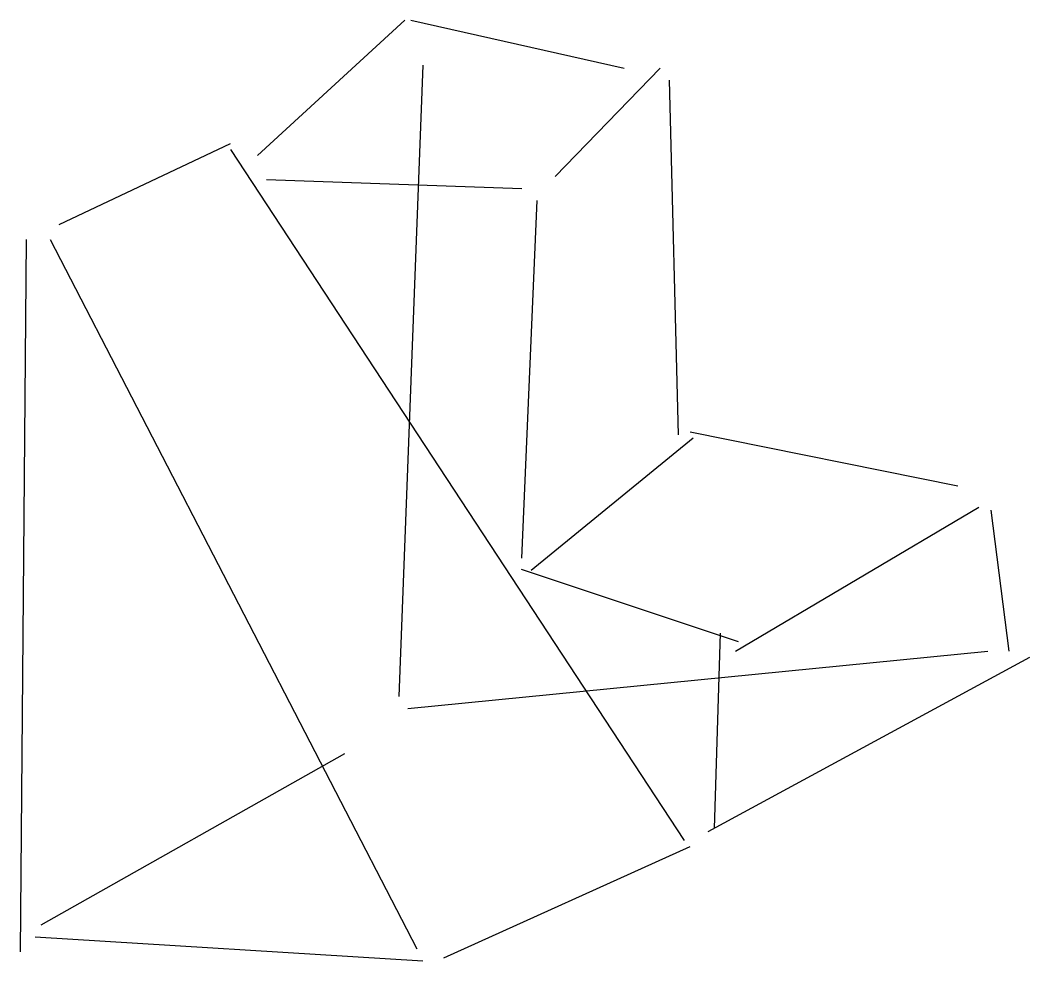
# Model space of a CAD drawing. Header units: metres. Extents: x -80 to 64, y 160 to 294.
import ezdxf

# ---------------------------------------------------------------- set-up
doc = ezdxf.new("R2010")
doc.units = ezdxf.units.M

msp = doc.modelspace()

# ---------------------------------------------------------------- linework, layer by layer
at = {"color": 0, "linetype": 'CONTINUOUS'}
for p, q in [((-45.93336, 274.745584), (-24.996293, 293.973502)), ((-24.141719, 293.973502), (6.195662, 287.136909)), ((-22.432571, 287.564196), (-25.850868, 197.833912)), ((-3.63194, 271.754574), (11.323107, 287.136909)), ((12.604968, 285.42776), (13.88683, 235.007886)), ((-74.134306, 264.917981), (-49.778943, 276.454732)), ((-49.778943, 275.600158), (14.741404, 177.324132)), ((-44.651498, 271.327287), (-8.332098, 270.045426)), ((-8.332098, 217.489117), (-6.195662, 268.336278)), ((-78.834464, 262.781546), (-79.689038, 161.514511)), ((-75.416167, 262.781546), (-23.287145, 161.941798)), ((-7.050237, 215.779968), (16.023265, 234.580599)), ((15.595978, 235.435174), (53.624527, 227.744006)), ((22.005284, 204.243218), (56.615536, 224.752997)), ((58.324685, 224.32571), (60.888407, 204.243218)), ((-8.436984, 215.927443), (22.429051, 205.638764)), ((19.868849, 206.80694), (19.014274, 179.033281)), ((-24.569006, 196.124763), (57.897397, 204.243218)), ((18.1597, 178.605994), (63.879416, 203.388644)), ((-76.698028, 165.360095), (-33.542035, 189.715457)), ((-19.441562, 160.659937), (15.595978, 176.469558)), ((-77.552603, 163.650946), (-22.432571, 160.23265))]:
    msp.add_line(p, q, dxfattribs=at)

doc.saveas('drawing.dxf')
